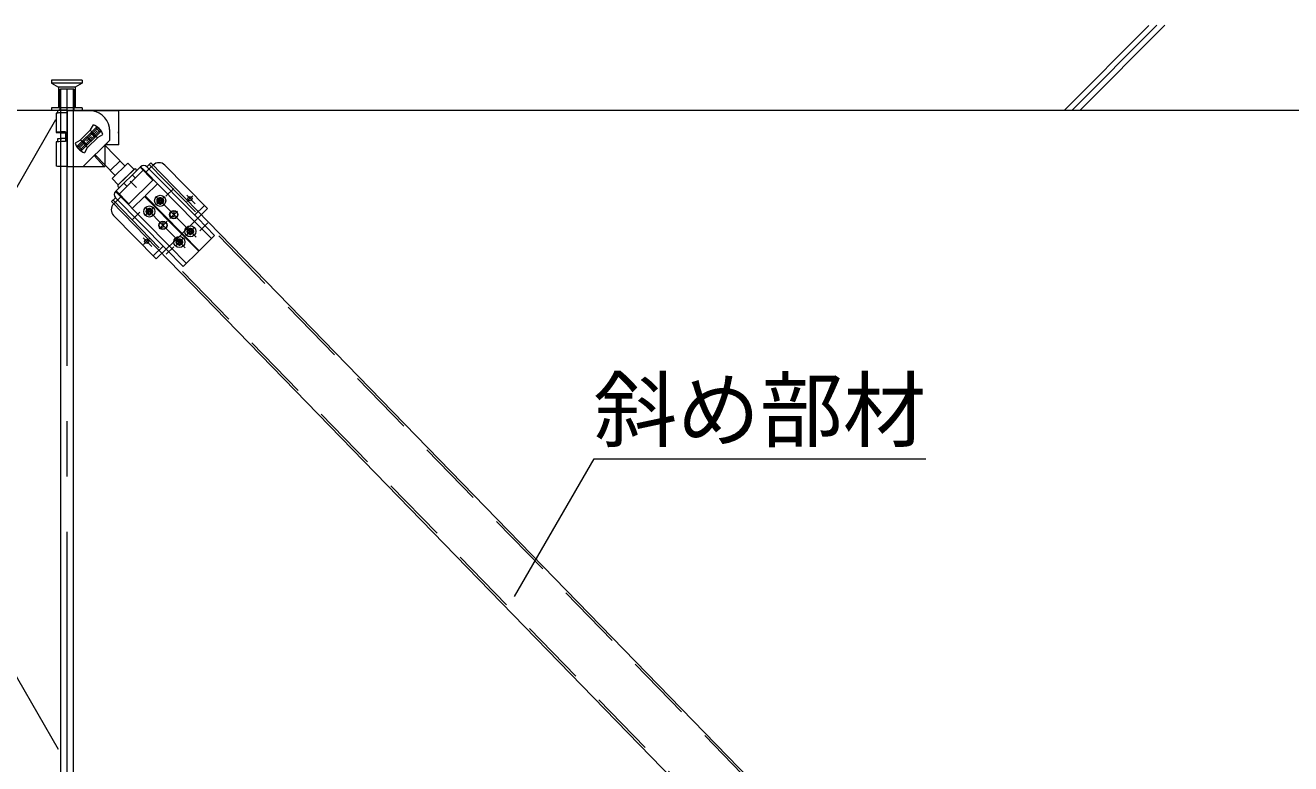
# Model space of a CAD drawing. Units: millimetres at full size, sheet at 1:40; details may follow other scales. Extents: x -7800 to 7800, y -5578 to 5485.
# Drawn here: x -4341 to -3426, y -629 to -95 of the extents above; entities that cross this region are included whole.
import ezdxf
from ezdxf.enums import TextEntityAlignment as Align

# ---------------------------------------------------------------- set-up
doc = ezdxf.new("R2010")
doc.units = ezdxf.units.MM
doc.header["$LTSCALE"] = 40
for name, pattern in [('CHAIN1', [8, 5, -1, 1, -1]), ('DASHED1', [1.8, 1.2, -0.6]), ('DOUBLE_CHAIN1', [8.8, 5, -1, 0.6, -0.6, 0.6, -1])]:
    doc.linetypes.add(name, pattern=pattern)
for name, color, linetype, lineweight in [('2-0_中心線', 4, 'CHAIN1', 9), ('2-1_吊り材', 4, 'DASHED1', 9), ('2-4_斜め部材', 3, 'DASHED1', 18), ('2-5_寸法', 3, 'Continuous', 18), ('2-6_文字', 3, 'Continuous', 18), ('2-9_躯体', 4, 'DASHED1', 9)]:
    doc.layers.add(name, color=color, linetype=linetype, lineweight=lineweight)
doc.styles.add('ＭＳ ゴシック', font='')
doc.styles.get('ＭＳ ゴシック').set_extended_font_data('MS Gothic')

msp = doc.modelspace()

# ---------------------------------------------------------------- linework, layer by layer
at = {"layer": '2-0_中心線'}
msp.add_line((-4311.38, -141.16), (-4311.38, -1074.97), dxfattribs=at)
at = {"layer": '2-1_吊り材', "color": 3, "lineweight": 18}
for p, q in [((-4315.88, -141.26), (-4315.88, -181.26)), ((-4306.88, -141.26), (-4306.88, -181.26))]:
    msp.add_line(p, q, dxfattribs=at)
at = {"layer": '2-1_吊り材', "color": 3, "linetype": 'Continuous', "lineweight": 18}
for p, q in [((-4315.88, -156.26), (-4315.88, -981.96)), ((-4306.88, -156.26), (-4306.88, -981.96))]:
    msp.add_line(p, q, dxfattribs=at)
at = {"layer": '2-4_斜め部材'}
for p, q in [((-4251.75, -195.54), (-3427.69, -1042.94)), ((-4277.96, -221.38), (-3454.07, -1068.6))]:
    msp.add_line(p, q, dxfattribs=at)
at = {"layer": '2-5_寸法'}
for p, q in [((-4250.61, -194.43), (-3426.54, -1041.83)), ((-4279.11, -222.49), (-3455.22, -1069.71))]:
    msp.add_line(p, q, dxfattribs=at)
at = {"layer": '2-6_文字', "color": 7}
for p, q in [((-4319.53, -163.41), (-4375.78, -260.84)), ((-3987.74, -508.02), (-3930.19, -408.34)), ((-3930.19, -408.34), (-3690.19, -408.34)), ((-4317.39, -618.58), (-4374.94, -518.9))]:
    msp.add_line(p, q, dxfattribs=at)
at = {"layer": '2-6_文字'}
for p, q in [((-4319.08, -158.57), (-4319.08, -172.38)), ((-4318.08, -156.57), (-4318.08, -158.4)), ((-4314.53, -156.26), (-4316.52, -156.26)), ((-4315.88, -158.78), (-4315.88, -158.78)), ((-4310.88, -156.26), (-4314.53, -156.26)), ((-4310.88, -156.26), (-4306.88, -156.26)), ((-4310.88, -156.57), (-4295.38, -156.57)), ((-4310.88, -195.29), (-4310.88, -158.22)), ((-4295.38, -156.57), (-4273.88, -156.57)), ((-4273.88, -181.52), (-4273.88, -156.57)), ((-4312.39, -172.03), (-4312.34, -179.03)), ((-4304.19, -182.5), (-4289.71, -168.42)), ((-4302.77, -182.52), (-4289.73, -169.83)), ((-4294.18, -170.49), (-4301.96, -178.27)), ((-4286.57, -171.64), (-4301.05, -185.73)), ((-4294.5, -170.89), (-4289.11, -176.25)), ((-4294.18, -170.49), (-4292.2, -167.07)), ((-4291.79, -173.59), (-4289.36, -171.22)), ((-4289.73, -169.83), (-4289.71, -168.42)), ((-4289.71, -168.42), (-4286.57, -171.64)), ((-4287.98, -171.62), (-4286.57, -171.64)), ((-4280.37, -178.03), (-4280.37, -171.57)), ((-4273.88, -172.07), (-4274.18, -172.07)), ((-4273.88, -181.52), (-4273.88, -173.07)), ((-4319.08, -179.38), (-4319.08, -196.83)), ((-4318.08, -177.17), (-4318.08, -179.21)), ((-4301.96, -178.27), (-4305.39, -180.25)), ((-4302.77, -182.52), (-4304.19, -182.5)), ((-4301.05, -185.73), (-4304.19, -182.5)), ((-4301.03, -184.31), (-4302.77, -182.52)), ((-4301.54, -177.79), (-4296.36, -183.36)), ((-4298.96, -180.56), (-4301.4, -182.93)), ((-4280.38, -178.05), (-4299.48, -197.15)), ((-4295.38, -177.07), (-4297.17, -178.82)), ((-4295.38, -177.07), (-4297.12, -175.28)), ((-4288.8, -175.87), (-4296.58, -183.65)), ((-4295.38, -177.07), (-4293.59, -175.33)), ((-4295.38, -177.07), (-4293.64, -178.87)), ((-4288.8, -175.87), (-4285.37, -173.89)), ((-4284.01, -181.59), (-4269.36, -196.66)), ((-4273.88, -181.52), (-4283.88, -181.52)), ((-4283.88, -181.52), (-4283.88, -197.15)), ((-4281.95, -181.52), (-4282.95, -180.62)), ((-4301.03, -184.31), (-4301.05, -185.73)), ((-4296.58, -183.65), (-4298.56, -187.08)), ((-4284.4, -197.15), (-4291.56, -189.23)), ((-4290.99, -188.75), (-4276.53, -203.63)), ((-4310.88, -197.15), (-4310.88, -195.29)), ((-4310.88, -197.15), (-4283.88, -197.15)), ((-4280.02, -200.04), (-4272.85, -193.07)), ((-4267.21, -194.56), (-4278.68, -205.72)), ((-4257.99, -197.21), (-4276.16, -215.1)), ((-4274.22, -210.31), (-4262.75, -199.15)), ((-4274.19, -210.33), (-4262.77, -199.12)), ((-4262.75, -199.15), (-4267.21, -194.56)), ((-4258.35, -197.56), (-4249.09, -206.97)), ((-4255.75, -199.49), (-4256.1, -199.84)), ((-4255.75, -199.49), (-4219.05, -236.76)), ((-4250.61, -194.43), (-4253.47, -197.24)), ((-4253.47, -197.24), (-4216.77, -234.51)), ((-4248.97, -196.04), (-4251.85, -198.88)), ((-4240.48, -196.11), (-4209.61, -227.46)), ((-4274.22, -210.31), (-4278.68, -205.72)), ((-4249.09, -206.97), (-4266.55, -224.15)), ((-4265.55, -207.74), (-4261.09, -212.33)), ((-4245.86, -209.54), (-4254.76, -218.31)), ((-4275.81, -214.75), (-4266.55, -224.15)), ((-4273.92, -217.38), (-4273.56, -217.03)), ((-4273.92, -217.38), (-4237.23, -254.65)), ((-4272.66, -218.66), (-4272.31, -219.02)), ((-4264.03, -227.43), (-4255.12, -218.66)), ((-4228.32, -245.88), (-4255.12, -218.66)), ((-4227.96, -245.53), (-4254.76, -218.31)), ((-4276.2, -219.62), (-4279.11, -222.49)), ((-4277.47, -224.11), (-4274.59, -221.26)), ((-4276.2, -219.62), (-4239.51, -256.89)), ((-4274.94, -220.91), (-4274.59, -221.26)), ((-4252.18, -227.31), (-4252.2, -228.61)), ((-4252.18, -227.31), (-4251.18, -227.32)), ((-4251.18, -227.32), (-4251.2, -228.62)), ((-4246.16, -221.37), (-4246.17, -222.37)), ((-4246.17, -222.37), (-4244.87, -222.38)), ((-4246.16, -221.37), (-4244.86, -221.38)), ((-4244.38, -222.89), (-4244.39, -224.19)), ((-4244.39, -224.19), (-4243.39, -224.2)), ((-4244.35, -219.59), (-4244.36, -220.89)), ((-4244.35, -219.59), (-4243.35, -219.6)), ((-4243.38, -222.9), (-4243.39, -224.2)), ((-4243.35, -219.6), (-4243.36, -220.9)), ((-4242.87, -222.4), (-4241.57, -222.41)), ((-4242.86, -221.4), (-4241.56, -221.41)), ((-4241.56, -221.41), (-4241.57, -222.41)), ((-4216.77, -234.51), (-4209.61, -227.46)), ((-4277.54, -232.59), (-4246.67, -263.94)), ((-4254, -229.09), (-4254.01, -230.09)), ((-4254.01, -230.09), (-4252.71, -230.1)), ((-4254, -229.09), (-4252.7, -229.1)), ((-4252.21, -230.61), (-4252.23, -231.91)), ((-4252.23, -231.91), (-4251.23, -231.92)), ((-4251.21, -230.62), (-4251.23, -231.92)), ((-4250.71, -230.12), (-4249.41, -230.13)), ((-4250.7, -229.12), (-4249.4, -229.13)), ((-4249.4, -229.13), (-4249.41, -230.13)), ((-4241.88, -239.59), (-4243.95, -237.85)), ((-4241.88, -239.59), (-4241.38, -236.93)), ((-4234.04, -231.87), (-4236.11, -230.13)), ((-4234.04, -231.87), (-4235.97, -233.76)), ((-4235.97, -233.76), (-4233.08, -232.85)), ((-4235.45, -230.68), (-4233.86, -230.9)), ((-4234.04, -231.87), (-4233.54, -229.22)), ((-4234.04, -231.87), (-4232.15, -233.79)), ((-4216.77, -234.51), (-4204.5, -246.98)), ((-4241.88, -239.59), (-4243.81, -241.48)), ((-4243.81, -241.48), (-4240.92, -240.57)), ((-4243.29, -238.4), (-4241.7, -238.62)), ((-4241.88, -239.59), (-4239.99, -241.51)), ((-4228.32, -245.88), (-4216.04, -258.35)), ((-4224.41, -243.46), (-4224.42, -244.46)), ((-4224.42, -244.46), (-4223.12, -244.47)), ((-4224.41, -243.46), (-4223.11, -243.47)), ((-4222.63, -244.98), (-4222.64, -246.28)), ((-4222.64, -246.28), (-4221.64, -246.29)), ((-4222.6, -241.68), (-4222.61, -242.98)), ((-4222.6, -241.68), (-4221.6, -241.69)), ((-4221.63, -244.99), (-4221.64, -246.29)), ((-4221.6, -241.69), (-4221.61, -242.99)), ((-4221.12, -244.49), (-4219.82, -244.5)), ((-4221.11, -243.49), (-4219.81, -243.5)), ((-4219.81, -243.5), (-4219.82, -244.5)), ((-4204.5, -246.98), (-4215.68, -258)), ((-4232.25, -251.18), (-4232.26, -252.18)), ((-4232.26, -252.18), (-4230.96, -252.19)), ((-4232.25, -251.18), (-4230.95, -251.19)), ((-4230.47, -252.7), (-4230.48, -254)), ((-4230.48, -254), (-4229.48, -254.01)), ((-4230.43, -249.4), (-4230.45, -250.7)), ((-4230.43, -249.4), (-4229.43, -249.41)), ((-4229.47, -252.71), (-4229.48, -254.01)), ((-4229.43, -249.41), (-4229.45, -250.71)), ((-4228.96, -252.21), (-4227.66, -252.22)), ((-4228.95, -251.21), (-4227.65, -251.22)), ((-4227.65, -251.22), (-4227.66, -252.22)), ((-4246.67, -263.94), (-4239.51, -256.89)), ((-4239.51, -256.89), (-4227.23, -269.36)), ((-4227.23, -269.36), (-4216.04, -258.35))]:
    msp.add_line(p, q, dxfattribs=at)
at = {"layer": '2-6_文字', "linetype": 'DASHED1'}
for p, q in [((-4315.88, -156.26), (-4315.88, -181.26)), ((-4315.88, -156.8), (-4315.88, -171.28)), ((-4306.88, -156.26), (-4306.88, -181.26)), ((-4294.15, -172.74), (-4291.01, -175.97)), ((-4293.53, -172.14), (-4290.4, -175.37)), ((-4315.88, -177.39), (-4315.87, -197.08)), ((-4300.36, -178.78), (-4297.22, -182.01)), ((-4299.75, -178.18), (-4296.61, -181.41)), ((-4281.54, -195.26), (-4281.54, -195.26)), ((-4273.56, -217.03), (-4256.1, -199.84)), ((-4255.75, -199.49), (-4257.99, -197.21)), ((-4251.85, -198.88), (-4254.13, -201.13)), ((-4270.11, -209.14), (-4267.86, -211.42)), ((-4264.05, -203.17), (-4261.8, -205.45)), ((-4273.92, -217.38), (-4276.16, -215.1)), ((-4274.59, -221.26), (-4272.31, -219.02)), ((-4219.02, -232.23), (-4211.86, -225.18)), ((-4227.96, -245.53), (-4216.77, -234.51)), ((-4219.05, -236.76), (-4206.78, -249.23)), ((-4239.51, -256.89), (-4228.32, -245.88)), ((-4230.56, -243.6), (-4230.21, -243.25)), ((-4248.91, -261.66), (-4241.75, -254.61)), ((-4237.23, -254.65), (-4224.95, -267.12))]:
    msp.add_line(p, q, dxfattribs=at)
at = {"layer": '2-6_文字', "linetype": 'CHAIN1'}
for p, q in [((-4246.96, -218.75), (-4217.95, -248.22)), ((-4246.7, -224.68), (-4241.24, -219.3)), ((-4239.74, -218.53), (-4234.07, -212.95)), ((-4224.71, -217.84), (-4218.58, -224.06)), ((-4224.52, -222.49), (-4220.18, -218.22)), ((-4254.8, -226.47), (-4225.78, -255.94)), ((-4254.4, -232.26), (-4248.69, -226.65)), ((-4264.2, -235.6), (-4258.63, -230.11)), ((-4244.58, -242.24), (-4238.87, -236.62)), ((-4236.87, -234.66), (-4231.41, -229.28)), ((-4219.49, -241.39), (-4225.33, -247.15)), ((-4215.19, -243.47), (-4209.51, -237.89)), ((-4256.06, -248.7), (-4249.93, -254.93)), ((-4255.96, -253.45), (-4251.38, -248.94)), ((-4239.64, -260.54), (-4234.07, -255.05)), ((-4232.65, -254.35), (-4226.95, -248.74))]:
    msp.add_line(p, q, dxfattribs=at)
at = {"layer": '2-6_文字'}
for points in [[(-4310.88, -158.22), (-4312.31, -158.22), (-4313.69, -158.24), (-4314.98, -158.27), (-4316.15, -158.3), (-4317.17, -158.35), (-4317.98, -158.4), (-4318.59, -158.45), (-4318.96, -158.51), (-4319.08, -158.57)], [(-4315.88, -156.8), (-4315.36, -156.5), (-4314.98, -156.28)], [(-4310.88, -158.22), (-4310.88, -156.57), (-4310.88, -156.26)], [(-4312.4, -172.03), (-4313.78, -172.04), (-4315.07, -172.07), (-4316.23, -172.11), (-4317.23, -172.15), (-4318.03, -172.2), (-4318.62, -172.26), (-4318.98, -172.32), (-4319.08, -172.38), (-4318.94, -172.44), (-4318.56, -172.5), (-4317.94, -172.56), (-4317.1, -172.61), (-4316.08, -172.65), (-4314.9, -172.69), (-4313.6, -172.72), (-4312.4, -172.73)], [(-4312.4, -172.17), (-4313.21, -172.18), (-4313.94, -172.21), (-4314.58, -172.23), (-4315.11, -172.26), (-4315.51, -172.3), (-4315.77, -172.33), (-4315.88, -172.37), (-4315.84, -172.41), (-4315.65, -172.44), (-4315.31, -172.48), (-4314.84, -172.51), (-4314.25, -172.54), (-4313.56, -172.56), (-4312.78, -172.58), (-4312.4, -172.59)], [(-4289.73, -169.83), (-4287.98, -171.62), (-4301.03, -184.31)], [(-4274.18, -172.07), (-4274.18, -173.07), (-4273.88, -173.07)], [(-4312.35, -179.03), (-4313.73, -179.05), (-4315.02, -179.08), (-4316.19, -179.11), (-4317.19, -179.16), (-4318.01, -179.21), (-4318.6, -179.26), (-4318.97, -179.32), (-4319.08, -179.38)], [(-4315.88, -177.39), (-4315.36, -177.09), (-4314.98, -176.87)], [(-4228.32, -245.88), (-4227.96, -245.53), (-4215.68, -258)]]:
    msp.add_lwpolyline(points, dxfattribs=at)
at = {"layer": '2-6_文字', "linetype": 'DOUBLE_CHAIN1'}
msp.add_lwpolyline([(-4310.88, -197.15), (-4312.3, -197.15), (-4313.69, -197.13), (-4314.98, -197.1), (-4316.15, -197.07), (-4317.16, -197.02), (-4317.98, -196.97), (-4318.59, -196.92), (-4319.08, -196.83)], dxfattribs=at)
at = {"layer": '2-6_文字'}
for centre, radius in [((-4243.87, -221.89), 4), ((-4222.29, -220.29), 1.5), ((-4251.71, -229.61), 4), ((-4251.7, -229.61), 2.25), ((-4243.87, -221.89), 2.25), ((-4241.88, -239.59), 3), ((-4241.88, -239.59), 3), ((-4241.88, -239.59), 2.7), ((-4234.04, -231.87), 3), ((-4234.04, -231.87), 3), ((-4234.04, -231.87), 2.7), ((-4222.12, -243.98), 4), ((-4222.12, -243.98), 2.25), ((-4253.64, -251.16), 1.5), ((-4229.96, -251.7), 4), ((-4229.95, -251.7), 2.25)]:
    msp.add_circle(centre, radius, dxfattribs=at)
for centre, radius, start, end in [((-4312.71, -197.1), 40.88, 92.5588, 97.55402), ((-4295.37, -171.57), 15, 10.54723, 89.99998), ((-4295.38, -177.07), 10.5, 17.62668, 72.37388), ((-4295.37, -171.57), 15, 0, 10.54723), ((-4313.58, -207.71), 30.86, 87.75647, 98.39833), ((-4295.38, -177.07), 10.5, 197.62581, 252.37382), ((-4262.07, -199.84), 1, 314.47015, 134.47015), ((-4255.75, -199.49), 3.2, 44.55432, 134.55432), ((-4244.76, -200.32), 6, 44.55432, 134.55432), ((-4273.49, -211.05), 1, 134.47015, 314.47015), ((-4273.92, -217.38), 3.2, 134.55432, 224.55432), ((-4273.26, -228.38), 6, 134.55432, 224.55432), ((-4252.7, -228.6), 0.5, 269.47013, 359.47015), ((-4250.7, -228.62), 0.5, 179.47015, 269.47015), ((-4244.88, -222.88), 0.5, 359.47015, 89.47013), ((-4244.86, -220.88), 0.5, 269.47013, 359.47015), ((-4242.88, -222.9), 0.5, 89.47015, 179.47015), ((-4242.86, -220.9), 0.5, 179.47015, 269.47015), ((-4252.71, -230.6), 0.5, 359.47015, 89.47013), ((-4250.71, -230.62), 0.5, 89.47015, 179.47015), ((-4223.13, -244.97), 0.5, 359.47015, 89.47013), ((-4223.11, -242.97), 0.5, 269.47013, 359.47015), ((-4221.13, -244.99), 0.5, 89.47015, 179.47015), ((-4221.11, -242.99), 0.5, 179.47015, 269.47015), ((-4230.97, -252.69), 0.5, 359.47015, 89.47013), ((-4230.95, -250.69), 0.5, 269.47013, 359.47015), ((-4228.97, -252.71), 0.5, 89.47015, 179.47015), ((-4228.95, -250.71), 0.5, 179.47015, 269.47015)]:
    msp.add_arc(centre, radius, start, end, dxfattribs=at)
at = {"layer": '2-9_躯体', "color": 7, "linetype": 'Continuous', "lineweight": 18}
for p, q in [((-3528.92, -95.07), (-3590.11, -156.26)), ((-3523.19, -95), (-3584.45, -156.26)), ((-3517.54, -95), (-3578.8, -156.26)), ((-4590.39, -156.26), (-2250.81, -156.26))]:
    msp.add_line(p, q, dxfattribs=at)
at = {"layer": '2-9_躯体'}
for p, q in [((-4300.38, -134.76), (-4322.38, -134.76)), ((-4300.38, -136.76), (-4322.38, -136.76)), ((-4317.38, -139.76), (-4317.38, -154.76)), ((-4305.38, -139.76), (-4317.38, -139.76)), ((-4316.38, -141.26), (-4316.38, -156.26)), ((-4316.38, -141.26), (-4315.88, -141.26)), ((-4306.38, -141.26), (-4315.88, -141.26)), ((-4306.38, -141.26), (-4306.38, -156.26)), ((-4305.38, -139.76), (-4305.38, -154.76)), ((-4322.38, -154.76), (-4322.38, -156.26)), ((-4300.38, -154.76), (-4322.38, -154.76)), ((-4300.38, -154.76), (-4300.38, -156.26))]:
    msp.add_line(p, q, dxfattribs=at)
for points in [[(-4322.38, -134.76), (-4322.38, -136.76), (-4317.38, -139.76)], [(-4300.38, -134.76), (-4300.38, -136.76), (-4305.38, -139.76)]]:
    msp.add_lwpolyline(points, dxfattribs=at)

# ---------------------------------------------------------------- texts
at = {"layer": '2-6_文字', "color": 7, "style": 'ＭＳ ゴシック'}
msp.add_text('斜め部材', height=43.99, dxfattribs=at).set_placement((-3930.19, -408.34), align=Align.BOTTOM_LEFT)

doc.saveas('drawing.dxf')
